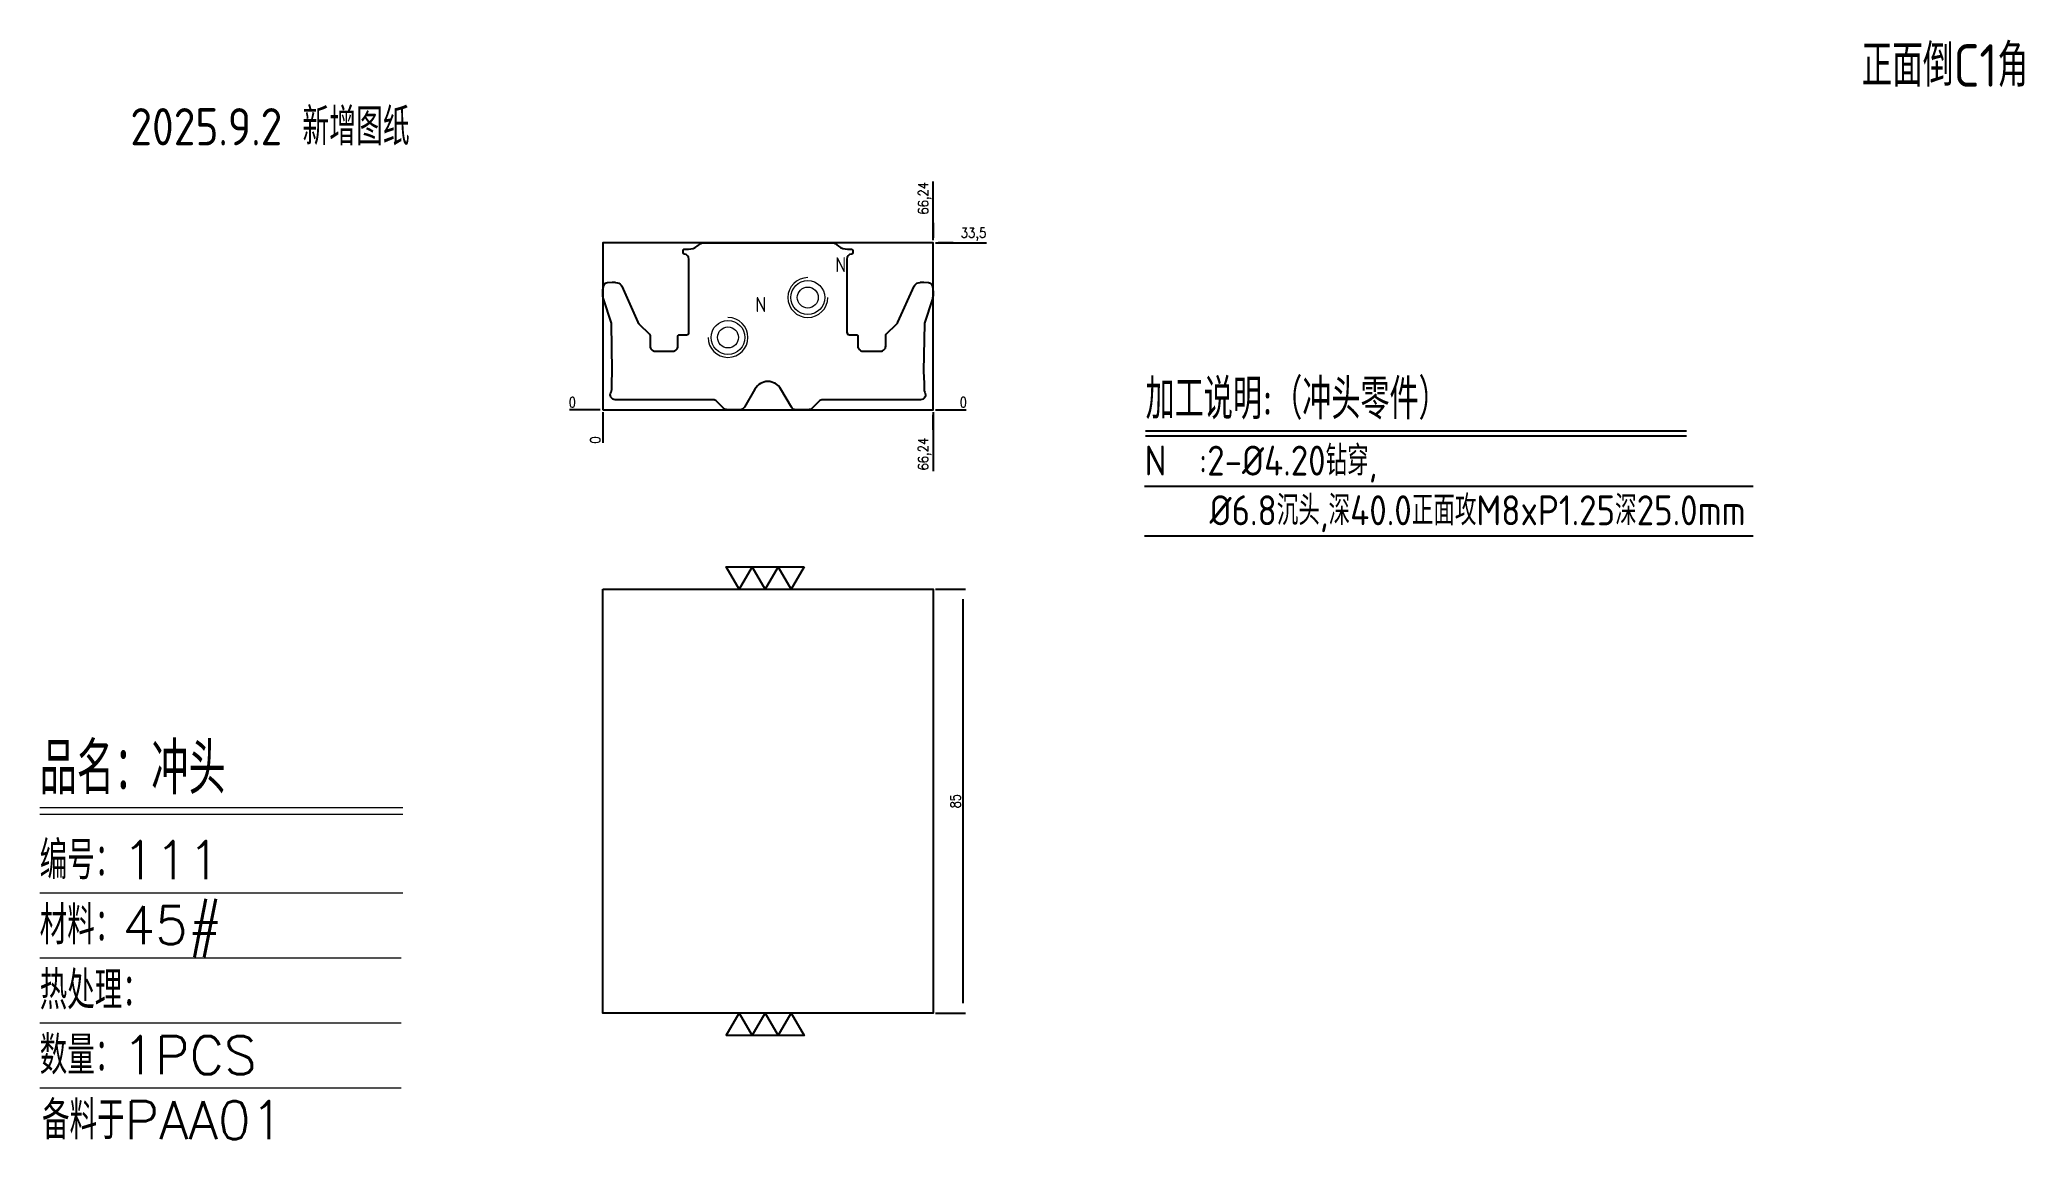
# Model space of a CAD drawing. Header units: millimetres. Extents: x 94380 to 94778, y 12052 to 12273.
import ezdxf
from ezdxf.enums import TextEntityAlignment as Align

# ---------------------------------------------------------------- set-up
doc = ezdxf.new("R2010")
doc.units = ezdxf.units.MM
doc.linetypes.add('DASHED', pattern=[0])
for name, color, linetype in [('DIM', 4, 'Continuous'), ('PH', 255, 'Continuous'), ('PUNCH', 2, 'Continuous'), ('TEXT', 4, 'Continuous')]:
    doc.layers.add(name, color=color, linetype=linetype)
doc.styles.add('chinesef_fs', font='simplex.shx', dxfattribs={"bigfont": 'gbcbig.shx'})
doc.styles.add('gbenor', font='gbenor.shx', dxfattribs={"bigfont": 'gbcbig.shx'})
doc.styles.get("Standard").update_dxf_attribs({"font": 'txt.shx', "width": 0.85, "bigfont": 'ctxt.shx'})
doc.dimstyles.new('T-2-WX', dxfattribs={"dimtxt": 2, "dimasz": 2, "dimexe": 0.5, "dimexo": 0.5, "dimgap": 0.5, "dimtad": 1, "dimtxsty": 'Standard', "dimblk": 'OPEN30', "dimcen": 0, "dimazin": 3, "dimtfac": 1, "dimtmove": 0, "dimatfit": 3, "dimldrblk": 'OPEN30', "dimlwd": -1, "dimlwe": -1})

# ---------------------------------------------------------------- blocks, each defined once
blk = doc.blocks.new('*D7579')
at = {"layer": 'Defpoints', "color": 0}
for p in [(94559.25, 12162.68), (94565.25, 12162.68), (94559.25, 12077.68)]:
    blk.add_point(p, dxfattribs=at)
at = {"layer": 'DIM', "color": 0}
for p, q in [((94559.75, 12162.68), (94565.75, 12162.68)), ((94565.25, 12079.68), (94565.25, 12160.68)), ((94559.75, 12077.68), (94565.75, 12077.68))]:
    blk.add_line(p, q, dxfattribs=at)
at = {"layer": 'DIM', "color": 0, "insert": (94563.75, 12120.18), "char_height": 2, "attachment_point": 5, "rotation": 90}
blk.add_mtext('85', dxfattribs=at)
blk = doc.blocks.new('_Open30')
blk = doc.blocks.new('*D7580')
at = {"layer": 'Defpoints', "color": 0}
for p in [(94493.01, 12198.68), (94559.25, 12198.68), (94564.25, 12198.68)]:
    blk.add_point(p, dxfattribs=at)
at = {"layer": 'DIM', "color": 0}
blk.add_line((94559.75, 12198.68), (94565.88, 12198.68), dxfattribs=at)
at = {"layer": 'DIM', "color": 0, "insert": (94565.31, 12200.18), "char_height": 2, "attachment_point": 5}
blk.add_mtext('0', dxfattribs=at)
blk = doc.blocks.new('*D7581')
at = {"layer": 'Defpoints', "color": 0}
for p in [(94559.25, 12232.18), (94564.25, 12232.18), (94493.01, 12198.68)]:
    blk.add_point(p, dxfattribs=at)
at = {"layer": 'DIM', "color": 0}
for p, q in [((94559.75, 12232.18), (94563.25, 12232.18)), ((94563.25, 12232.18), (94560.25, 12232.18)), ((94560.25, 12232.18), (94569.93, 12232.18))]:
    blk.add_line(p, q, dxfattribs=at)
at = {"layer": 'DIM', "color": 0, "insert": (94567.34, 12233.87), "char_height": 2, "attachment_point": 5}
blk.add_mtext('33,5', dxfattribs=at)
blk = doc.blocks.new('*D7582')
at = {"layer": 'Defpoints', "color": 0}
for p in [(94488.01, 12198.68), (94493.01, 12198.68), (94493.01, 12198.68)]:
    blk.add_point(p, dxfattribs=at)
at = {"layer": 'DIM', "color": 0}
blk.add_line((94492.51, 12198.68), (94486.38, 12198.68), dxfattribs=at)
at = {"layer": 'DIM', "color": 0, "insert": (94486.94, 12200.18), "char_height": 2, "attachment_point": 5}
blk.add_mtext('0', dxfattribs=at)
blk = doc.blocks.new('*D7583')
at = {"layer": 'Defpoints', "color": 0}
for p in [(94493.01, 12198.68), (94559.25, 12198.68), (94559.25, 12193.68)]:
    blk.add_point(p, dxfattribs=at)
at = {"layer": 'DIM', "color": 0}
for p, q in [((94559.25, 12198.18), (94559.25, 12194.68)), ((94559.25, 12194.68), (94559.25, 12197.68)), ((94559.25, 12197.68), (94559.25, 12186.38))]:
    blk.add_line(p, q, dxfattribs=at)
at = {"layer": 'DIM', "color": 0, "insert": (94557.56, 12189.78), "char_height": 2, "attachment_point": 5, "rotation": 90}
blk.add_mtext('66,24', dxfattribs=at)
blk = doc.blocks.new('*D7584')
at = {"layer": 'Defpoints', "color": 0}
for p in [(94493.01, 12198.68), (94493.01, 12198.68), (94493.01, 12193.68)]:
    blk.add_point(p, dxfattribs=at)
at = {"layer": 'DIM', "color": 0}
blk.add_line((94493.01, 12198.18), (94493.01, 12192.04), dxfattribs=at)
at = {"layer": 'DIM', "color": 0, "insert": (94491.51, 12192.61), "char_height": 2, "attachment_point": 5, "rotation": 90}
blk.add_mtext('0', dxfattribs=at)
blk = doc.blocks.new('*D7585')
at = {"layer": 'Defpoints', "color": 0}
for p in [(94559.25, 12237.18), (94559.25, 12232.18), (94493.01, 12198.68)]:
    blk.add_point(p, dxfattribs=at)
at = {"layer": 'DIM', "color": 0}
for p, q in [((94559.25, 12233.18), (94559.25, 12244.48)), ((94559.25, 12232.68), (94559.25, 12236.18)), ((94559.25, 12236.18), (94559.25, 12233.18))]:
    blk.add_line(p, q, dxfattribs=at)
at = {"layer": 'DIM', "color": 0, "insert": (94557.56, 12241.08), "char_height": 2, "attachment_point": 5, "rotation": 90}
blk.add_mtext('66,24', dxfattribs=at)

msp = doc.modelspace()

# ---------------------------------------------------------------- linework, layer by layer
at = {"layer": 'DIM', "color": 8}
for p, q in [((94601.849, 12194.47), (94710.303, 12194.47)), ((94601.849, 12193.42), (94710.303, 12193.42)), ((94601.638, 12183.374), (94723.645, 12183.374)), ((94601.638, 12173.414), (94723.645, 12173.414))]:
    msp.add_line(p, q, dxfattribs=at)
at = {"layer": 'DIM', "color": 4, "linetype": 'Continuous', "lineweight": 13}
for p, q in [((94380.138, 12118.891), (94452.949, 12118.891)), ((94380.138, 12117.549), (94452.949, 12117.549)), ((94380.138, 12101.83), (94452.949, 12101.83)), ((94380.138, 12088.794), (94452.632, 12088.794)), ((94380.138, 12075.759), (94452.632, 12075.759)), ((94380.138, 12062.723), (94452.632, 12062.723))]:
    msp.add_line(p, q, dxfattribs=at)
at = {"layer": 'DIM'}
for points in [[(94533.375, 12167.177), (94530.777, 12162.677), (94528.179, 12167.177), (94525.581, 12162.677), (94522.982, 12167.177), (94520.384, 12162.677), (94517.786, 12167.177), (94533.375, 12167.177)], [(94517.786, 12073.177), (94520.384, 12077.677), (94522.982, 12073.177), (94525.581, 12077.677), (94528.179, 12073.177), (94530.777, 12077.677), (94533.375, 12073.177), (94517.786, 12073.177)]]:
    msp.add_lwpolyline(points, close=True, dxfattribs=at)
at = {"layer": 'PUNCH'}
msp.add_lwpolyline([(94545.159, 12210.435), (94548.747, 12210.435, 0.4142136), (94549.747, 12211.435), (94549.747, 12213.602, -0.2021422), (94549.837, 12213.817), (94551.976, 12215.903, 0.0944881), (94552.19, 12216.21), (94555.431, 12223.449, -0.234761), (94556.256, 12224.127), (94556.655, 12224.22, -0.0479446), (94556.844, 12224.245), (94557.268, 12224.26, -0.0220851), (94557.356, 12224.259), (94558.304, 12224.209, -0.3146638), (94559.026, 12223.646, -0.0658431), (94559.233, 12222.422, -0.0208931), (94559.245, 12221.79, -0.0728044), (94559.099, 12220.933), (94557.517, 12216.06, 0.07437), (94557.492, 12215.914), (94557.332, 12206.477, 0.0139664), (94557.332, 12206.421), (94557.428, 12203.956), (94557.428, 12202.73, 0.1395991), (94557.578, 12202.203, -0.5878017), (94556.728, 12200.676), (94537.12, 12200.676, 0.1989124), (94536.413, 12200.383), (94534.998, 12198.969, -0.1989124), (94534.291, 12198.676), (94531.706, 12198.676, -0.2679492), (94530.839, 12199.176), (94528.726, 12202.836, 0.5773503), (94523.53, 12202.836), (94521.417, 12199.176, -0.2679492), (94520.551, 12198.676), (94517.965, 12198.676, -0.1989124), (94517.258, 12198.969), (94515.844, 12200.383, 0.1989124), (94515.137, 12200.676), (94495.528, 12200.676, -0.5878017), (94494.678, 12202.203, 0.1395991), (94494.828, 12202.73), (94494.828, 12203.956), (94494.924, 12206.421, 0.0139664), (94494.925, 12206.477), (94494.764, 12215.914, 0.07437), (94494.74, 12216.06), (94493.157, 12220.933, -0.0728044), (94493.012, 12221.79, -0.0208931), (94493.023, 12222.422, -0.0658431), (94493.23, 12223.646, -0.3146638), (94493.953, 12224.209), (94494.9, 12224.259, -0.0220851), (94494.989, 12224.26), (94495.412, 12224.245, -0.0479446), (94495.602, 12224.22), (94496.001, 12224.127, -0.234761), (94496.825, 12223.449), (94500.066, 12216.21, 0.0944881), (94500.281, 12215.903), (94502.419, 12213.817, -0.2021422), (94502.51, 12213.602), (94502.51, 12211.435, 0.4142136), (94503.51, 12210.435), (94507.098, 12210.435, 0.4142136), (94508.098, 12211.435), (94508.098, 12213.418, -0.4154048), (94508.399, 12213.718), (94509.79, 12213.712, 0.4154048), (94510.292, 12214.212), (94510.292, 12228.897, 0.3862733), (94509.388, 12229.893, -0.3862733), (94509.117, 12230.191), (94509.117, 12230.597, -0.4146128), (94509.418, 12230.897), (94510.193, 12230.896, 0.1602172), (94511.974, 12231.479), (94512.657, 12231.982, -0.1598678), (94513.25, 12232.176), (94539.007, 12232.176, -0.1598678), (94539.599, 12231.982), (94540.282, 12231.479, 0.1602172), (94542.064, 12230.896), (94542.839, 12230.897, -0.4146128), (94543.139, 12230.597), (94543.139, 12230.191, -0.3862733), (94542.868, 12229.893, 0.3862733), (94541.964, 12228.897), (94541.964, 12214.212, 0.4154048), (94542.466, 12213.712), (94543.857, 12213.718, -0.4154048), (94544.159, 12213.418), (94544.159, 12211.435, 0.4142136)], format="xyb", close=True, dxfattribs=at)
at = {"layer": 'PUNCH', "lineweight": 18}
for centre, radius in [((94534.128, 12221.176), 3.4), ((94534.128, 12221.176), 2.1), ((94518.128, 12213.176), 3.4), ((94518.128, 12213.176), 2.1)]:
    msp.add_circle(centre, radius, dxfattribs=at)
for centre, start, end in [((94534.128, 12221.176), 90, 0), ((94518.128, 12213.176), 180, 90)]:
    msp.add_arc(centre, 4, start, end, dxfattribs=at)
at = {"layer": 'TEXT', "color": 8, "linetype": 'DASHED'}
msp.add_lwpolyline([(94493.01, 12198.676), (94559.247, 12198.676), (94559.247, 12232.176), (94493.01, 12232.176)], close=True, dxfattribs=at)
at = {"layer": 'TEXT', "color": 2}
msp.add_lwpolyline([(94493.01, 12162.677), (94559.247, 12162.677), (94559.247, 12077.677), (94493.01, 12077.677)], close=True, dxfattribs=at)

# ---------------------------------------------------------------- texts
at = {"layer": 'DIM', "color": 7, "style": 'gbenor'}
for p in [(94540.722, 12227.77), (94524.722, 12219.77)]:
    msp.add_text('N', height=3, dxfattribs=at).set_placement(p, align=Align.MIDDLE_CENTER)
at = {"layer": 'DIM', "color": 4, "style": 'gbenor'}
for s, height, p in [('加工说明:（冲头零件）', 8.1, (94601.849, 12196.78)), ('N  :2-%%c4.20钻穿,', 6, (94601.638, 12185.474)), ('    %%C6.8沉头,深40.0正面攻M8xP1.25深25.0mm', 6, (94601.638, 12175.514))]:
    msp.add_text(s, height=height, dxfattribs=at).set_placement(p)
at = {"layer": 'DIM', "color": 3, "linetype": 'Continuous', "lineweight": 13, "style": 'chinesef_fs'}
for s, height, p in [('品名：冲头', 10.3518, (94380.138, 12121.575)), ('编号：111', 7.668, (94380.138, 12104.514)), ('材料：45#', 7.668, (94380.138, 12091.478)), ('热处理： ', 7.668, (94380.138, 12078.443)), ('数量：1PCS', 7.668, (94380.138, 12065.407)), ('备料于PAA01', 7.668, (94380.604, 12052.372))]:
    msp.add_text(s, height=height, dxfattribs=at).set_placement(p)
at = {"layer": 'PH', "color": 6, "linetype": 'Continuous', "style": 'gbenor'}
msp.add_text('2025.9.2 新增图纸', height=7.46496, dxfattribs=at).set_placement((94426.309, 12255.832), align=Align.MIDDLE)
at = {"layer": 'TEXT', "color": 4, "lineweight": 18, "style": 'gbenor'}
msp.add_text('正面倒C1角', height=8.5168, dxfattribs=at).set_placement((94745.405, 12263.455))

# ---------------------------------------------------------------- dimensions: what is measured, and where the dimension line sits
at = {"layer": 'DIM'}
for feature_location, offset, dtype, origin, picture, middle in [((94559.247, 12232.176), (0, 5), 1, (94493.01, 12198.676), '*D7585', (94557.556, 12241.076)), ((94559.247, 12232.176), (5, 0), 0, (94493.01, 12198.676), '*D7581', (94567.337, 12233.866)), ((94493.009556462, 12198.675940583), (-5, 0), 0, (94493.009556462, 12198.675940583), '*D7582', (94486.942889795, 12200.175940583)), ((94559.246759077, 12198.675940583), (5, 0), 0, (94493.009556462, 12198.675940583), '*D7580', (94565.313425744, 12200.175940583)), ((94493.009556462, 12198.675940583), (0, -5), 1, (94493.009556462, 12198.675940583), '*D7584', (94491.509556462, 12192.609273916)), ((94559.247, 12198.676), (0, -5), 1, (94493.01, 12198.676), '*D7583', (94557.556, 12189.776))]:
    dim = msp.add_ordinate_dim(feature_location=feature_location, offset=offset, dtype=dtype, origin=origin, dimstyle='T-2-WX', dxfattribs=at)
    dim.commit()
    dim.dimension.update_dxf_attribs({"geometry": picture, "text_midpoint": middle})
dim = msp.add_linear_dim(base=(94565.247, 12162.677), p1=(94559.247, 12077.677), p2=(94559.247, 12162.677), angle=90, dimstyle='T-2-WX', dxfattribs=at)
dim.commit()
dim.dimension.update_dxf_attribs({"geometry": '*D7579', "text_midpoint": (94565.247, 12120.177), "dimtype": 160})

doc.saveas('drawing.dxf')
